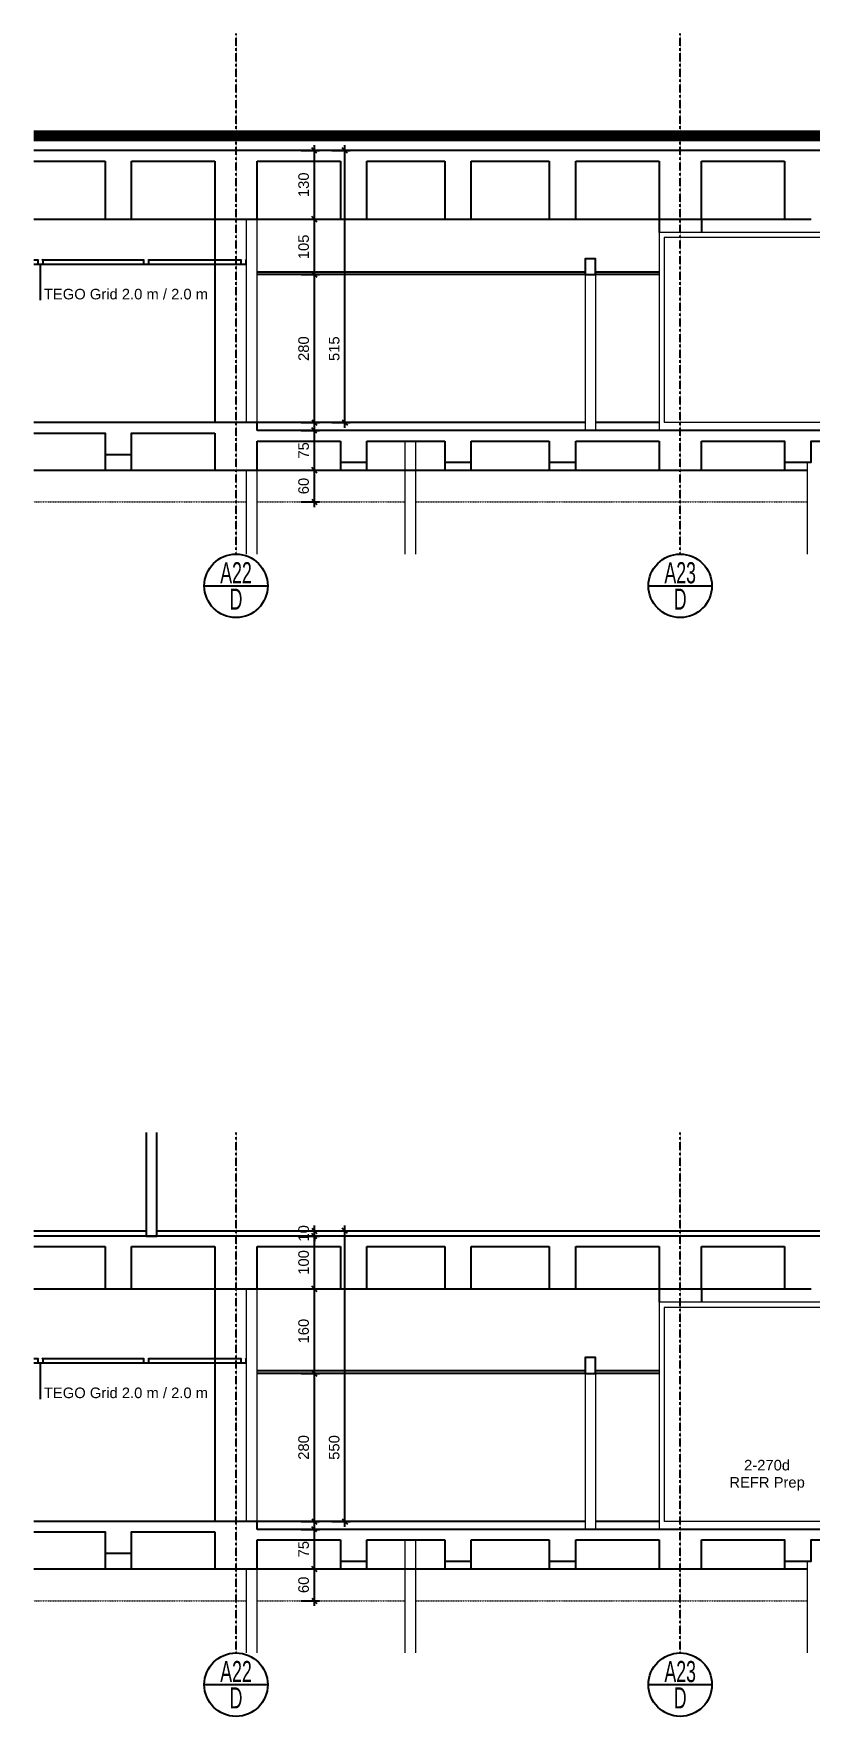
# Model space of a CAD drawing. Header units: centimetres. Extents: x -678439 to 55805, y -426864 to 17948.
# Drawn here: x 52443 to 53910, y 10938 to 14122 of the extents above; entities that cross this region are included whole.
import ezdxf
from ezdxf.enums import TextEntityAlignment as Align

# ---------------------------------------------------------------- set-up
doc = ezdxf.new("R2010")
doc.units = ezdxf.units.CM
doc.header["$LTSCALE"] = 0.01
doc.header["$MEASUREMENT"] = 0
doc.header["$PDMODE"] = 3
for name, pattern in [('$0$CENTER', [50.8, 31.75, -6.35, 6.35, -6.35]), ('HIDDEN', [9.525, 6.35, -3.175]), ('HIDDEN2', [0.1875, 0.125, -0.0625]), ('K5LT_AXLED', [19.5, 15, -1.5, 1.5, -1.5])]:
    doc.linetypes.add(name, pattern=pattern)
doc.layers.get('0').update_dxf_attribs({"lineweight": 0})
doc.layers.get('DefPoints').update_dxf_attribs({"color": 200})
for name, color, linetype in [('$0$V-0_Axis', 8, '$0$CENTER'), ('AR-02', 152, 'Continuous'), ('AR-Water Isolation', 1, 'HIDDEN2'), ('METAL', 122, 'Continuous'), ('TASYUNU', 30, 'Continuous'), ('V-0_Dimension', 1, 'Continuous'), ('V-0_Elevation_015', 103, 'Continuous'), ('V-0_Text_Axis_10', 132, 'Continuous'), ('V-0_Text_Tr', 7, 'Continuous'), ('V-2_Column', 160, 'Continuous'), ('V-2_Wall', 4, 'Continuous'), ('V_DUVAR', 3, 'Continuous')]:
    doc.layers.add(name, color=color, linetype=linetype)
for name, color, linetype, lineweight in [('AG-Insulation_Heat_Rockwool', 95, 'BATTING', 13), ('AG-Wall-Cold Room Panel', 1, 'Continuous', 18), ('AI-040 @ 250', 2, 'Continuous', 20), ('AI-115', 4, 'Continuous', 20), ('AR-HIDDEN', 9, 'HIDDEN', 18), ('kaplama', 30, 'Continuous', 40)]:
    doc.layers.add(name, color=color, linetype=linetype, lineweight=lineweight)
doc.styles.add('Arial', font='arial.ttf')
doc.styles.add('VIVA_100', font='arial.ttf', dxfattribs={"height": 20})
doc.styles.add('VIVA_200', font='arial.ttf', dxfattribs={"height": 50})
doc.linetypes.add('BATTING', pattern='A,0.0001,-0.1,[134,ltypeshp.shx,S=0.1,R=0,X=-0.1,Y=0],-0.2,[134,ltypeshp.shx,S=0.1,R=180,X=0.1,Y=0],-0.1', length=0.4001)
doc.dimstyles.new('VIVA_100', dxfattribs={"dimscale": 10, "dimtxt": 25, "dimasz": 1, "dimexe": 1, "dimexo": 1, "dimgap": 1, "dimtad": 1, "dimdec": 0, "dimzin": 3, "dimdsep": 46, "dimtxsty": 'VIVA_100', "dimblk": 'OBLIQUE', "dimcen": 0, "dimdle": 1, "dimclrd": 256, "dimclre": 256, "dimclrt": 256, "dimadec": 1, "dimazin": 0, "dimtfac": 0.75, "dimtdec": 0, "dimtix": 1, "dimtmove": 2, "dimatfit": 2, "dimldrblk": 'DOT', "dimfxlon": 1, "dimfrac": 1, "dimtolj": 1, "dimtzin": 0, "dimlwd": -1, "dimlwe": -1, "dimarcsym": 0})

# ---------------------------------------------------------------- blocks, each defined once
blk = doc.blocks.new('V_AKS ETIKET')
at = {"layer": 'V-0_Text_Axis_10', "ltscale": 50}
blk.add_line((-60, 60), (60, 60), dxfattribs=at)
blk.add_circle((0, 60), 60, dxfattribs=at)
at = {"layer": 'V-0_Text_Axis_10', "style": 'VIVA_200', "width": 0.6}
for tag, p in [('AKS', (0, 52.8)), ('BLOK', (0, 2.9))]:
    blk.add_attdef(tag, text='', height=40, dxfattribs=at).set_placement(p, align=Align.BOTTOM_CENTER)
blk = doc.blocks.new('_OBLIQUE')
at = {"color": 0, "linetype": 'ByBlock'}
blk.add_line((-0.5, -0.5), (0.5, 0.5), dxfattribs=at)
blk = doc.blocks.new('*D82')
at = {"layer": 'DefPoints', "color": 0, "transparency": 16777216}
for p in [(52865.4, 11216.6), (52973.5, 11216.6), (52865.4, 11156.6)]:
    blk.add_point(p, dxfattribs=at)
at = {"layer": 'V-0_Dimension', "transparency": 16777216}
for p, q in [((52948.5, 11216.6), (52983.5, 11216.6)), ((52973.5, 11146.6), (52973.5, 11226.6)), ((52948.5, 11156.6), (52983.5, 11156.6))]:
    blk.add_line(p, q, dxfattribs=at)
at = {"layer": 'V-0_Dimension', "transparency": 16777216, "xscale": 10, "yscale": 10, "zscale": 10}
for p, rotation in [((52973.5, 11216.6), 90), ((52973.5, 11156.6), 270)]:
    blk.add_blockref('_OBLIQUE', p, dxfattribs=dict(at, rotation=rotation))
at = {"layer": 'V-0_Dimension', "transparency": 16777216, "insert": (52953.3, 11186.6), "char_height": 20, "attachment_point": 5, "rotation": 90, "style": 'VIVA_100'}
blk.add_mtext('\\A1;60 ', dxfattribs=at)
blk = doc.blocks.new('_DOT')
blk.add_line((-0.5, 0), (-1, 0))
at = {"const_width": 0.5}
blk.add_lwpolyline([(-0.25, 0, 1), (0.25, 0, 1)], format="xyb", close=True, dxfattribs=at)
blk = doc.blocks.new('*D83')
at = {"layer": 'DefPoints', "color": 0, "transparency": 16777216}
for p in [(52865.4, 11291.6), (52973.5, 11291.6), (52865.4, 11216.6)]:
    blk.add_point(p, dxfattribs=at)
at = {"layer": 'V-0_Dimension', "transparency": 16777216}
for p, q in [((52948.5, 11291.6), (52983.5, 11291.6)), ((52973.5, 11206.6), (52973.5, 11301.6)), ((52948.5, 11216.6), (52983.5, 11216.6))]:
    blk.add_line(p, q, dxfattribs=at)
at = {"layer": 'V-0_Dimension', "transparency": 16777216, "xscale": 10, "yscale": 10, "zscale": 10}
for p, rotation in [((52973.5, 11291.6), 90), ((52973.5, 11216.6), 270)]:
    blk.add_blockref('_OBLIQUE', p, dxfattribs=dict(at, rotation=rotation))
at = {"layer": 'V-0_Dimension', "transparency": 16777216, "insert": (52953.3, 11254.1), "char_height": 20, "attachment_point": 5, "rotation": 90, "style": 'VIVA_100'}
blk.add_mtext('\\A1;75 ', dxfattribs=at)
blk = doc.blocks.new('*D84')
at = {"layer": 'DefPoints', "color": 0, "transparency": 16777216}
for p in [(52865.4, 11746.6), (52973.5, 11746.6), (52865.4, 11586.6)]:
    blk.add_point(p, dxfattribs=at)
at = {"layer": 'V-0_Dimension', "transparency": 16777216}
for p, q in [((52973.5, 11576.6), (52973.5, 11756.6)), ((52948.5, 11746.6), (52983.5, 11746.6)), ((52948.5, 11586.6), (52983.5, 11586.6))]:
    blk.add_line(p, q, dxfattribs=at)
at = {"layer": 'V-0_Dimension', "transparency": 16777216, "xscale": 10, "yscale": 10, "zscale": 10}
for p, rotation in [((52973.5, 11746.6), 90), ((52973.5, 11586.6), 270)]:
    blk.add_blockref('_OBLIQUE', p, dxfattribs=dict(at, rotation=rotation))
at = {"layer": 'V-0_Dimension', "transparency": 16777216, "insert": (52953.3, 11666.6), "char_height": 20, "attachment_point": 5, "rotation": 90, "style": 'VIVA_100'}
blk.add_mtext('\\A1;160 ', dxfattribs=at)
blk = doc.blocks.new('*D85')
at = {"layer": 'DefPoints', "color": 0, "transparency": 16777216}
for p in [(52825.4, 11846.6), (52973.5, 11846.6), (52865.4, 11746.6)]:
    blk.add_point(p, dxfattribs=at)
at = {"layer": 'V-0_Dimension', "transparency": 16777216}
for p, q in [((52948.5, 11846.6), (52983.5, 11846.6)), ((52973.5, 11736.6), (52973.5, 11856.6)), ((52948.5, 11746.6), (52983.5, 11746.6))]:
    blk.add_line(p, q, dxfattribs=at)
at = {"layer": 'V-0_Dimension', "transparency": 16777216, "xscale": 10, "yscale": 10, "zscale": 10}
for p, rotation in [((52973.5, 11846.6), 90), ((52973.5, 11746.6), 270)]:
    blk.add_blockref('_OBLIQUE', p, dxfattribs=dict(at, rotation=rotation))
at = {"layer": 'V-0_Dimension', "transparency": 16777216, "insert": (52953.3, 11796.6), "char_height": 20, "attachment_point": 5, "rotation": 90, "style": 'VIVA_100'}
blk.add_mtext('\\A1;100 ', dxfattribs=at)
blk = doc.blocks.new('*D86')
at = {"layer": 'DefPoints', "color": 0, "transparency": 16777216}
for p in [(52825.4, 11856.6), (52825.4, 11846.6), (52973.5, 11856.6)]:
    blk.add_point(p, dxfattribs=at)
at = {"layer": 'V-0_Dimension', "transparency": 16777216}
for p, q in [((52948.5, 11856.6), (52983.5, 11856.6)), ((52948.5, 11846.6), (52983.5, 11846.6)), ((52973.5, 11856.6), (52973.5, 11866.6)), ((52973.5, 11846.6), (52973.5, 11856.6)), ((52973.5, 11846.6), (52973.5, 11836.6))]:
    blk.add_line(p, q, dxfattribs=at)
at = {"layer": 'V-0_Dimension', "transparency": 16777216, "xscale": 10, "yscale": 10, "zscale": 10}
for p, rotation in [((52973.5, 11856.6), 270), ((52973.5, 11846.6), 90)]:
    blk.add_blockref('_OBLIQUE', p, dxfattribs=dict(at, rotation=rotation))
at = {"layer": 'V-0_Dimension', "transparency": 16777216, "insert": (52953.3, 11851.6), "char_height": 20, "attachment_point": 5, "rotation": 90, "style": 'VIVA_100'}
blk.add_mtext('\\A1;10 ', dxfattribs=at)
blk = doc.blocks.new('*D80')
at = {"layer": 'DefPoints', "color": 0, "transparency": 16777216}
for p in [(52865.4, 11586.6), (52973.5, 11586.6), (52865.4, 11306.6)]:
    blk.add_point(p, dxfattribs=at)
at = {"layer": 'V-0_Dimension', "transparency": 16777216}
for p, q in [((52973.5, 11296.6), (52973.5, 11596.6)), ((52948.5, 11586.6), (52983.5, 11586.6)), ((52948.5, 11306.6), (52983.5, 11306.6))]:
    blk.add_line(p, q, dxfattribs=at)
at = {"layer": 'V-0_Dimension', "transparency": 16777216, "xscale": 10, "yscale": 10, "zscale": 10}
for p, rotation in [((52973.5, 11586.6), 90), ((52973.5, 11306.6), 270)]:
    blk.add_blockref('_OBLIQUE', p, dxfattribs=dict(at, rotation=rotation))
at = {"layer": 'V-0_Dimension', "transparency": 16777216, "insert": (52953.3, 11446.6), "char_height": 20, "attachment_point": 5, "rotation": 90, "style": 'VIVA_100'}
blk.add_mtext('\\A1;280 ', dxfattribs=at)
blk = doc.blocks.new('*D81')
at = {"layer": 'DefPoints', "color": 0, "transparency": 16777216}
for p in [(52825.4, 11856.6), (53031.3, 11856.6), (52865.4, 11306.6)]:
    blk.add_point(p, dxfattribs=at)
at = {"layer": 'V-0_Dimension', "transparency": 16777216}
for p, q in [((53006.3, 11856.6), (53041.3, 11856.6)), ((53031.3, 11296.6), (53031.3, 11866.6)), ((53006.3, 11306.6), (53041.3, 11306.6))]:
    blk.add_line(p, q, dxfattribs=at)
at = {"layer": 'V-0_Dimension', "transparency": 16777216, "xscale": 10, "yscale": 10, "zscale": 10}
for p, rotation in [((53031.3, 11856.6), 90), ((53031.3, 11306.6), 270)]:
    blk.add_blockref('_OBLIQUE', p, dxfattribs=dict(at, rotation=rotation))
at = {"layer": 'V-0_Dimension', "transparency": 16777216, "insert": (53011.1, 11446.5), "char_height": 20, "attachment_point": 5, "rotation": 90, "style": 'VIVA_100'}
blk.add_mtext('\\A1;550 ', dxfattribs=at)
blk = doc.blocks.new('*U93')
at = {"style": 'Arial'}
for tag, p in [('NO', (1.68, 0.8)), ('MAHAL', (1.68, -1.8)), ('ALAN', (1.68, -4.4))]:
    blk.add_attdef(tag, text='', height=1.6, dxfattribs=at).set_placement(p, align=Align.MIDDLE_CENTER)
blk = doc.blocks.new('*D331')
at = {"layer": 'DefPoints', "color": 0, "transparency": 16777216}
for p in [(52865.4, 13295.6), (52973.5, 13295.6), (52865.4, 13235.6)]:
    blk.add_point(p, dxfattribs=at)
at = {"layer": 'V-0_Dimension', "transparency": 16777216}
for p, q in [((52948.5, 13295.6), (52983.5, 13295.6)), ((52973.5, 13225.6), (52973.5, 13305.6)), ((52948.5, 13235.6), (52983.5, 13235.6))]:
    blk.add_line(p, q, dxfattribs=at)
at = {"layer": 'V-0_Dimension', "transparency": 16777216, "xscale": 10, "yscale": 10, "zscale": 10}
for p, rotation in [((52973.5, 13295.6), 90), ((52973.5, 13235.6), 270)]:
    blk.add_blockref('_OBLIQUE', p, dxfattribs=dict(at, rotation=rotation))
at = {"layer": 'V-0_Dimension', "transparency": 16777216, "insert": (52953.3, 13265.6), "char_height": 20, "attachment_point": 5, "rotation": 90, "style": 'VIVA_100'}
blk.add_mtext('\\A1;60 ', dxfattribs=at)
blk = doc.blocks.new('*D332')
at = {"layer": 'DefPoints', "color": 0, "transparency": 16777216}
for p in [(52865.4, 13370.6), (52973.5, 13370.6), (52865.4, 13295.6)]:
    blk.add_point(p, dxfattribs=at)
at = {"layer": 'V-0_Dimension', "transparency": 16777216}
for p, q in [((52973.5, 13285.6), (52973.5, 13380.6)), ((52948.5, 13370.6), (52983.5, 13370.6)), ((52948.5, 13295.6), (52983.5, 13295.6))]:
    blk.add_line(p, q, dxfattribs=at)
at = {"layer": 'V-0_Dimension', "transparency": 16777216, "xscale": 10, "yscale": 10, "zscale": 10}
for p, rotation in [((52973.5, 13370.6), 90), ((52973.5, 13295.6), 270)]:
    blk.add_blockref('_OBLIQUE', p, dxfattribs=dict(at, rotation=rotation))
at = {"layer": 'V-0_Dimension', "transparency": 16777216, "insert": (52953.3, 13333.1), "char_height": 20, "attachment_point": 5, "rotation": 90, "style": 'VIVA_100'}
blk.add_mtext('\\A1;75 ', dxfattribs=at)
blk = doc.blocks.new('*D333')
at = {"layer": 'DefPoints', "color": 0, "transparency": 16777216}
for p in [(52865.4, 13770.6), (52973.5, 13770.6), (52865.4, 13665.6)]:
    blk.add_point(p, dxfattribs=at)
at = {"layer": 'V-0_Dimension', "transparency": 16777216}
for p, q in [((52948.5, 13770.6), (52983.5, 13770.6)), ((52973.5, 13655.6), (52973.5, 13780.6)), ((52948.5, 13665.6), (52983.5, 13665.6))]:
    blk.add_line(p, q, dxfattribs=at)
at = {"layer": 'V-0_Dimension', "transparency": 16777216, "xscale": 10, "yscale": 10, "zscale": 10}
for p, rotation in [((52973.5, 13770.6), 90), ((52973.5, 13665.6), 270)]:
    blk.add_blockref('_OBLIQUE', p, dxfattribs=dict(at, rotation=rotation))
at = {"layer": 'V-0_Dimension', "transparency": 16777216, "insert": (52953.3, 13718.1), "char_height": 20, "attachment_point": 5, "rotation": 90, "style": 'VIVA_100'}
blk.add_mtext('\\A1;105 ', dxfattribs=at)
blk = doc.blocks.new('*D334')
at = {"layer": 'DefPoints', "color": 0, "transparency": 16777216}
for p in [(52825.4, 13900.6), (52973.5, 13900.6), (52865.4, 13770.6)]:
    blk.add_point(p, dxfattribs=at)
at = {"layer": 'V-0_Dimension', "transparency": 16777216}
for p, q in [((52948.5, 13900.6), (52983.5, 13900.6)), ((52973.5, 13760.6), (52973.5, 13910.6)), ((52948.5, 13770.6), (52983.5, 13770.6))]:
    blk.add_line(p, q, dxfattribs=at)
at = {"layer": 'V-0_Dimension', "transparency": 16777216, "xscale": 10, "yscale": 10, "zscale": 10}
for p, rotation in [((52973.5, 13900.6), 90), ((52973.5, 13770.6), 270)]:
    blk.add_blockref('_OBLIQUE', p, dxfattribs=dict(at, rotation=rotation))
at = {"layer": 'V-0_Dimension', "transparency": 16777216, "insert": (52953.3, 13835.6), "char_height": 20, "attachment_point": 5, "rotation": 90, "style": 'VIVA_100'}
blk.add_mtext('\\A1;130 ', dxfattribs=at)
blk = doc.blocks.new('*D328')
at = {"layer": 'DefPoints', "color": 0, "transparency": 16777216}
for p in [(52865.4, 13665.6), (52973.5, 13665.6), (52865.4, 13385.6)]:
    blk.add_point(p, dxfattribs=at)
at = {"layer": 'V-0_Dimension', "transparency": 16777216}
for p, q in [((52948.5, 13665.6), (52983.5, 13665.6)), ((52973.5, 13375.6), (52973.5, 13675.6)), ((52948.5, 13385.6), (52983.5, 13385.6))]:
    blk.add_line(p, q, dxfattribs=at)
at = {"layer": 'V-0_Dimension', "transparency": 16777216, "xscale": 10, "yscale": 10, "zscale": 10}
for p, rotation in [((52973.5, 13665.6), 90), ((52973.5, 13385.6), 270)]:
    blk.add_blockref('_OBLIQUE', p, dxfattribs=dict(at, rotation=rotation))
at = {"layer": 'V-0_Dimension', "transparency": 16777216, "insert": (52953.3, 13525.6), "char_height": 20, "attachment_point": 5, "rotation": 90, "style": 'VIVA_100'}
blk.add_mtext('\\A1;280 ', dxfattribs=at)
blk = doc.blocks.new('*D335')
at = {"layer": 'DefPoints', "color": 0, "transparency": 16777216}
for p in [(52825.4, 13900.6), (53031.3, 13900.6), (52865.4, 13385.6)]:
    blk.add_point(p, dxfattribs=at)
at = {"layer": 'V-0_Dimension', "transparency": 16777216}
for p, q in [((53006.3, 13900.6), (53041.3, 13900.6)), ((53031.3, 13375.6), (53031.3, 13910.6)), ((53006.3, 13385.6), (53041.3, 13385.6))]:
    blk.add_line(p, q, dxfattribs=at)
at = {"layer": 'V-0_Dimension', "transparency": 16777216, "xscale": 10, "yscale": 10, "zscale": 10}
for p, rotation in [((53031.3, 13900.6), 90), ((53031.3, 13385.6), 270)]:
    blk.add_blockref('_OBLIQUE', p, dxfattribs=dict(at, rotation=rotation))
at = {"layer": 'V-0_Dimension', "transparency": 16777216, "insert": (53011.1, 13525.5), "char_height": 20, "attachment_point": 5, "rotation": 90, "style": 'VIVA_100'}
blk.add_mtext('\\A1;515 ', dxfattribs=at)

msp = doc.modelspace()

# ---------------------------------------------------------------- linework, layer by layer
at = {"layer": '$0$V-0_Axis'}
for p, q in [((52825.4, 13136.8), (52825.4, 14121.6)), ((53665.4, 13136.8), (53665.4, 14121.6)), ((52825.4, 11057.8), (52825.4, 12042.6)), ((53665.4, 11057.8), (53665.4, 12042.6))]:
    msp.add_line(p, q, dxfattribs=at)
at = {"layer": 'AG-Insulation_Heat_Rockwool', "ltscale": 0.6}
for points in [[(52442.9, 13928.1), (55365.4, 13928.1)], [(52442.9, 13923.1), (55362.9, 13923.1)]]:
    msp.add_lwpolyline(points, dxfattribs=at)
at = {"layer": 'AG-Wall-Cold Room Panel', "ltscale": 1000}
for p, q in [((53625.4, 13745.6), (53625.4, 13370.6)), ((55167.4, 13745.6), (53625.4, 13745.6)), ((53635.4, 13735.6), (53635.4, 13385.6)), ((54455.4, 13735.6), (53635.4, 13735.6)), ((54455.4, 13385.6), (53635.4, 13385.6)), ((53625.4, 11721.6), (53625.4, 11291.6)), ((54815.4, 11721.6), (53625.4, 11721.6)), ((53635.4, 11711.6), (53635.4, 11306.6)), ((53985.4, 11711.6), (53635.4, 11711.6)), ((53985.4, 11306.6), (53635.4, 11306.6))]:
    msp.add_line(p, q, dxfattribs=at)
at = {"layer": 'AI-115', "ltscale": 0.3}
for p, q in [((52845.4, 13385.6), (52845.4, 13770.6)), ((52865.4, 13385.6), (52865.4, 13770.6)), ((53485.4, 13665.6), (53485.4, 13370.6)), ((53505.4, 13665.6), (53505.4, 13370.6)), ((53145.4, 13136.8), (53145.4, 13350.6)), ((53165.4, 13136.8), (53165.4, 13350.6)), ((53906.4, 13136.8), (53906.4, 13310.6)), ((52845.4, 13136.8), (52845.4, 13295.6)), ((52865.4, 13136.8), (52865.4, 13295.6)), ((52845.4, 11306.6), (52845.4, 11746.6)), ((52865.4, 11306.6), (52865.4, 11746.6)), ((53485.4, 11586.6), (53485.4, 11291.6)), ((53505.4, 11586.6), (53505.4, 11291.6)), ((53145.4, 11057.8), (53145.4, 11271.6)), ((53165.4, 11057.8), (53165.4, 11271.6)), ((52845.4, 11057.8), (52845.4, 11216.6)), ((52865.4, 11057.8), (52865.4, 11216.6)), ((53906.4, 11057.8), (53906.4, 11231.6))]:
    msp.add_line(p, q, dxfattribs=at)
at = {"layer": 'AR-02'}
for p, q in [((52442.9, 13693.6), (52450.4, 13693.6)), ((52460.4, 13693.6), (52650.4, 13693.6)), ((52660.4, 13693.6), (52834.4, 13693.6)), ((52442.9, 13685.6), (52450.4, 13685.6)), ((52460.4, 13685.6), (52650.4, 13685.6)), ((52660.4, 13685.6), (52834.4, 13685.6)), ((52442.9, 11614.6), (52450.4, 11614.6)), ((52442.9, 11606.6), (52450.4, 11606.6)), ((52460.4, 11614.6), (52650.4, 11614.6)), ((52460.4, 11606.6), (52650.4, 11606.6)), ((52660.4, 11614.6), (52834.4, 11614.6)), ((52660.4, 11606.6), (52834.4, 11606.6))]:
    msp.add_line(p, q, dxfattribs=at)
at = {"layer": 'AR-HIDDEN', "color": 1, "linetype": 'K5LT_AXLED', "transparency": 33554687}
for points in [[(52442.9, 13685.6), (52845.4, 13685.6)], [(52442.9, 13235.6), (52845.4, 13235.6)], [(52865.4, 13235.6), (53145.4, 13235.6)], [(53165.4, 13235.6), (53906.4, 13235.6)], [(52442.9, 11606.6), (52845.4, 11606.6)], [(52442.9, 11156.6), (52845.4, 11156.6)], [(52865.4, 11156.6), (53145.4, 11156.6)], [(53165.4, 11156.6), (53906.4, 11156.6)]]:
    msp.add_lwpolyline(points, dxfattribs=at)
at = {"layer": 'AR-Water Isolation', "ltscale": 4, "const_width": 0.3}
msp.add_lwpolyline([(52442.9, 13920.8), (55360.3, 13920.8), (55365.2, 13925.7), (55365.2, 14035.8)], dxfattribs=at)
at = {"layer": 'AR-Water Isolation', "linetype": 'Continuous', "ltscale": 2.5}
msp.add_lwpolyline([(52442.9, 13920.9), (55360.3, 13920.9), (55365.1, 13925.7), (55365.1, 14035.9)], dxfattribs=at)
at = {"layer": 'kaplama', "ltscale": 200, "transparency": 33554687}
for points in [[(52442.9, 13935.6), (55363.1, 13935.6)], [(52442.9, 13930.6), (55365.4, 13930.6)], [(52442.9, 13925.6), (55365.4, 13925.6)], [(52442.9, 13920.6), (55365.4, 13920.6)]]:
    msp.add_lwpolyline(points, dxfattribs=at)
at = {"layer": 'METAL'}
for points in [[(52452.4, 13692.6), (52450.4, 13693.6), (52450.4, 13685.6), (52460.4, 13685.6), (52460.4, 13693.6), (52458.4, 13692.6)], [(52652.4, 13692.6), (52650.4, 13693.6), (52650.4, 13685.6), (52660.4, 13685.6), (52660.4, 13693.6), (52658.4, 13692.6)], [(52836.4, 13692.6), (52834.4, 13693.6), (52834.4, 13685.6), (52844.4, 13685.6), (52844.4, 13693.6), (52842.4, 13692.6)], [(52452.4, 11613.6), (52450.4, 11614.6), (52450.4, 11606.6), (52460.4, 11606.6), (52460.4, 11614.6), (52458.4, 11613.6)], [(52652.4, 11613.6), (52650.4, 11614.6), (52650.4, 11606.6), (52660.4, 11606.6), (52660.4, 11614.6), (52658.4, 11613.6)], [(52836.4, 11613.6), (52834.4, 11614.6), (52834.4, 11606.6), (52844.4, 11606.6), (52844.4, 11614.6), (52842.4, 11613.6)]]:
    msp.add_lwpolyline(points, dxfattribs=at)
at = {"layer": 'TASYUNU'}
for p, q in [((53485.4, 13670.6), (52865.4, 13670.6)), ((53485.4, 13665.6), (52865.4, 13665.6)), ((53625.4, 13670.6), (53505.4, 13670.6)), ((53625.4, 13665.6), (53505.4, 13665.6)), ((53485.4, 13385.6), (52865.4, 13385.6)), ((53625.4, 13385.6), (53505.4, 13385.6)), ((53485.4, 11591.6), (52865.4, 11591.6)), ((53625.4, 11591.6), (53505.4, 11591.6)), ((53485.4, 11586.6), (52865.4, 11586.6)), ((53625.4, 11586.6), (53505.4, 11586.6)), ((53485.4, 11306.6), (52865.4, 11306.6)), ((53625.4, 11306.6), (53505.4, 11306.6))]:
    msp.add_line(p, q, dxfattribs=at)
for points in [[(52442.9, 11856.6), (52655.4, 11856.6)], [(52675.4, 11856.6), (54525.4, 11856.6)]]:
    msp.add_lwpolyline(points, dxfattribs=at)
at = {"layer": 'V-0_Elevation_015', "ltscale": 0.3}
for p, q in [((52442.9, 13770.6), (52577.9, 13770.6)), ((52627.9, 13770.6), (52785.4, 13770.6)), ((52785.4, 13770.6), (52785.4, 13385.6)), ((52865.4, 13770.6), (53022.9, 13770.6)), ((53072.9, 13770.6), (53220.4, 13770.6)), ((53270.4, 13770.6), (53417.9, 13770.6)), ((53467.9, 13770.6), (53625.4, 13770.6)), ((53625.4, 13770.6), (53625.4, 13745.6)), ((53705.4, 13770.6), (53705.4, 13745.6)), ((53705.4, 13770.6), (53862.9, 13770.6)), ((52442.9, 13295.6), (52785.4, 13295.6)), ((52865.4, 13295.6), (53625.4, 13295.6)), ((53705.4, 13295.6), (53906.4, 13295.6)), ((52442.9, 11746.6), (52577.9, 11746.6)), ((52627.9, 11746.6), (52785.4, 11746.6)), ((52785.4, 11746.6), (52785.4, 11306.6)), ((52865.4, 11746.6), (53022.9, 11746.6)), ((53072.9, 11746.6), (53220.4, 11746.6)), ((53270.4, 11746.6), (53417.9, 11746.6)), ((53467.9, 11746.6), (53625.4, 11746.6)), ((53625.4, 11746.6), (53625.4, 11721.6)), ((53705.4, 11746.6), (53705.4, 11721.6)), ((53705.4, 11746.6), (53862.9, 11746.6)), ((52442.9, 11216.6), (52785.4, 11216.6)), ((52865.4, 11216.6), (53625.4, 11216.6)), ((53705.4, 11216.6), (53906.4, 11216.6))]:
    msp.add_line(p, q, dxfattribs=at)
for points in [[(52577.9, 13325.6), (52577.9, 13295.6), (52627.9, 13295.6), (52627.9, 13325.6)], [(53022.9, 13310.6), (53022.9, 13295.6), (53072.9, 13295.6), (53072.9, 13310.6)], [(53220.4, 13310.6), (53220.4, 13295.6), (53270.4, 13295.6), (53270.4, 13310.6)], [(53417.9, 13310.6), (53417.9, 13295.6), (53467.9, 13295.6), (53467.9, 13310.6)], [(53862.9, 13310.6), (53862.9, 13295.6), (53906.4, 13295.6)], [(52577.9, 11246.6), (52577.9, 11216.6), (52627.9, 11216.6), (52627.9, 11246.6)], [(53022.9, 11231.6), (53022.9, 11216.6), (53072.9, 11216.6), (53072.9, 11231.6)], [(53220.4, 11231.6), (53220.4, 11216.6), (53270.4, 11216.6), (53270.4, 11231.6)], [(53417.9, 11231.6), (53417.9, 11216.6), (53467.9, 11216.6), (53467.9, 11231.6)], [(53862.9, 11231.6), (53862.9, 11216.6), (53906.4, 11216.6)]]:
    msp.add_lwpolyline(points, dxfattribs=at)
at = {"layer": 'V-0_Text_Tr'}
for p, q in [((52455.9, 13617.2), (52455.9, 13685.4)), ((52455.9, 11538.2), (52455.9, 11606.4))]:
    msp.add_line(p, q, dxfattribs=at)
at = {"layer": 'V-2_Column', "ltscale": 200, "transparency": 33554687}
for p, q in [((55385.4, 13900.6), (52442.9, 13900.6)), ((52442.9, 13880.6), (52577.9, 13880.6)), ((52577.9, 13880.6), (52577.9, 13770.6)), ((52627.9, 13770.6), (52627.9, 13880.6)), ((52627.9, 13880.6), (52785.4, 13880.6)), ((52785.4, 13880.6), (52785.4, 13770.6)), ((52865.4, 13770.6), (52865.4, 13880.6)), ((52865.4, 13880.6), (53022.9, 13880.6)), ((53022.9, 13880.6), (53022.9, 13770.6)), ((53072.9, 13770.6), (53072.9, 13880.6)), ((53072.9, 13880.6), (53220.4, 13880.6)), ((53220.4, 13880.6), (53220.4, 13770.6)), ((53270.4, 13770.6), (53270.4, 13880.6)), ((53270.4, 13880.6), (53417.9, 13880.6)), ((53417.9, 13880.6), (53417.9, 13770.6)), ((53467.9, 13770.6), (53467.9, 13880.6)), ((53467.9, 13880.6), (53625.4, 13880.6)), ((53625.4, 13880.6), (53625.4, 13770.6)), ((53705.4, 13770.6), (53705.4, 13880.6)), ((53705.4, 13880.6), (53862.9, 13880.6)), ((53862.9, 13880.6), (53862.9, 13770.6)), ((52577.9, 13770.6), (52627.9, 13770.6)), ((52785.4, 13770.6), (52865.4, 13770.6)), ((53022.9, 13770.6), (53072.9, 13770.6)), ((53220.4, 13770.6), (53270.4, 13770.6)), ((53417.9, 13770.6), (53467.9, 13770.6)), ((53625.4, 13770.6), (53705.4, 13770.6)), ((53862.9, 13770.6), (53912.9, 13770.6)), ((55305.4, 13370.6), (52865.4, 13370.6)), ((52865.4, 13350.6), (53022.9, 13350.6)), ((53022.9, 13350.6), (53022.9, 13310.6)), ((53072.9, 13310.6), (53072.9, 13350.6)), ((53072.9, 13350.6), (53220.4, 13350.6)), ((53220.4, 13350.6), (53220.4, 13310.6)), ((53270.4, 13310.6), (53270.4, 13350.6)), ((53270.4, 13350.6), (53417.9, 13350.6)), ((53417.9, 13350.6), (53417.9, 13310.6)), ((53467.9, 13310.6), (53467.9, 13350.6)), ((53467.9, 13350.6), (53625.4, 13350.6)), ((53022.9, 13310.6), (53072.9, 13310.6)), ((53220.4, 13310.6), (53270.4, 13310.6)), ((53417.9, 13310.6), (53467.9, 13310.6)), ((55305.4, 11846.6), (52442.9, 11846.6)), ((52442.9, 11826.6), (52577.9, 11826.6)), ((52577.9, 11826.6), (52577.9, 11746.6)), ((52627.9, 11746.6), (52627.9, 11826.6)), ((52627.9, 11826.6), (52785.4, 11826.6)), ((52785.4, 11826.6), (52785.4, 11746.6)), ((52865.4, 11746.6), (52865.4, 11826.6)), ((52865.4, 11826.6), (53022.9, 11826.6)), ((53022.9, 11826.6), (53022.9, 11746.6)), ((53072.9, 11746.6), (53072.9, 11826.6)), ((53072.9, 11826.6), (53220.4, 11826.6)), ((53220.4, 11826.6), (53220.4, 11746.6)), ((53270.4, 11746.6), (53270.4, 11826.6)), ((53270.4, 11826.6), (53417.9, 11826.6)), ((53417.9, 11826.6), (53417.9, 11746.6)), ((53467.9, 11746.6), (53467.9, 11826.6)), ((53467.9, 11826.6), (53625.4, 11826.6)), ((53625.4, 11826.6), (53625.4, 11746.6)), ((53705.4, 11746.6), (53705.4, 11826.6)), ((53705.4, 11826.6), (53862.9, 11826.6)), ((53862.9, 11826.6), (53862.9, 11746.6)), ((52577.9, 11746.6), (52627.9, 11746.6)), ((52785.4, 11746.6), (52865.4, 11746.6)), ((53022.9, 11746.6), (53072.9, 11746.6)), ((53220.4, 11746.6), (53270.4, 11746.6)), ((53417.9, 11746.6), (53467.9, 11746.6)), ((53625.4, 11746.6), (53705.4, 11746.6)), ((53862.9, 11746.6), (53912.9, 11746.6)), ((55305.4, 11291.6), (52865.4, 11291.6)), ((52865.4, 11271.6), (53022.9, 11271.6)), ((53022.9, 11271.6), (53022.9, 11231.6)), ((53072.9, 11231.6), (53072.9, 11271.6)), ((53072.9, 11271.6), (53220.4, 11271.6)), ((53220.4, 11271.6), (53220.4, 11231.6)), ((53270.4, 11231.6), (53270.4, 11271.6)), ((53270.4, 11271.6), (53417.9, 11271.6)), ((53417.9, 11271.6), (53417.9, 11231.6)), ((53467.9, 11231.6), (53467.9, 11271.6)), ((53467.9, 11271.6), (53625.4, 11271.6)), ((53022.9, 11231.6), (53072.9, 11231.6)), ((53220.4, 11231.6), (53270.4, 11231.6)), ((53417.9, 11231.6), (53467.9, 11231.6))]:
    msp.add_line(p, q, dxfattribs=at)
for points in [[(53485.4, 13665.6), (53505.4, 13665.6), (53505.4, 13695.6), (53485.4, 13695.6)], [(53485.4, 11586.6), (53505.4, 11586.6), (53505.4, 11616.6), (53485.4, 11616.6)]]:
    msp.add_lwpolyline(points, close=True, dxfattribs=at)
for points in [[(52865.4, 13370.6), (52865.4, 13385.6), (52442.9, 13385.6)], [(52442.9, 13365.6), (52577.9, 13365.6), (52577.9, 13325.6), (52627.9, 13325.6), (52627.9, 13365.6), (52785.4, 13365.6)], [(52785.4, 13365.6), (52785.4, 13295.6), (52865.4, 13295.6), (52865.4, 13350.6)], [(53625.4, 13350.6), (53625.4, 13295.6), (53705.4, 13295.6), (53705.4, 13350.6)], [(53705.4, 13350.6), (53862.9, 13350.6), (53862.9, 13310.6), (53912.9, 13310.6), (53912.9, 13350.6), (54060.4, 13350.6), (54060.4, 13310.6), (54110.4, 13310.6), (54110.4, 13350.6), (54257.9, 13350.6), (54257.9, 13310.6), (54307.9, 13310.6), (54307.9, 13350.6), (54465.4, 13350.6)], [(52865.4, 11291.6), (52865.4, 11306.6), (52442.9, 11306.6)], [(52442.9, 11286.6), (52577.9, 11286.6), (52577.9, 11246.6), (52627.9, 11246.6), (52627.9, 11286.6), (52785.4, 11286.6)], [(52785.4, 11286.6), (52785.4, 11216.6), (52865.4, 11216.6), (52865.4, 11271.6)], [(53625.4, 11271.6), (53625.4, 11216.6), (53705.4, 11216.6), (53705.4, 11271.6)], [(53705.4, 11271.6), (53862.9, 11271.6), (53862.9, 11231.6), (53912.9, 11231.6), (53912.9, 11271.6), (54060.4, 11271.6), (54060.4, 11231.6), (54110.4, 11231.6), (54110.4, 11271.6), (54257.9, 11271.6), (54257.9, 11231.6), (54307.9, 11231.6), (54307.9, 11271.6), (54465.4, 11271.6)]]:
    msp.add_lwpolyline(points, dxfattribs=at)
at = {"layer": 'V-2_Wall'}
msp.add_lwpolyline([(52655.4, 12042.6), (52655.4, 11846.6), (52675.4, 11846.6), (52675.4, 12042.6)], dxfattribs=at)

# ---------------------------------------------------------------- block references
at = {"layer": 'AI-040 @ 250', "color": 2, "linetype": 'Continuous', "lineweight": -2, "transparency": 33554610, "xscale": 12.5, "yscale": 12.5, "zscale": 12.5}
msp.add_blockref('*U93', (53808.7, 11403.1), dxfattribs=at).add_auto_attribs({'MAHAL': 'REFR Prep', 'NO': '2-270d'})
at = {"layer": 'V_DUVAR', "transparency": 33554687}
for p, values in [((52825.4, 13016.8), {'BLOK': 'D', 'AKS': 'A22'}), ((53665.4, 13016.8), {'BLOK': 'D', 'AKS': 'A23'}), ((52825.4, 10937.8), {'BLOK': 'D', 'AKS': 'A22'}), ((53665.4, 10937.8), {'BLOK': 'D', 'AKS': 'A23'})]:
    msp.add_blockref('V_AKS ETIKET', p, dxfattribs=at).add_auto_attribs(values)

# ---------------------------------------------------------------- texts
at = {"layer": 'V-0_Text_Tr', "style": 'VIVA_100'}
for p in [(52462, 13618.8), (52462, 11539.9)]:
    msp.add_text('TEGO Grid 2.0 m / 2.0 m', height=20, dxfattribs=at).set_placement(p)

# ---------------------------------------------------------------- dimensions: what is measured, and where the dimension line sits
at = {"layer": 'V-0_Dimension'}
for base, p1, p2, picture, middle in [((52973.5, 13900.6), (52865.4, 13770.6), (52825.4, 13900.6), '*D334', (52953.3, 13835.6)), ((52973.5, 13770.6), (52865.4, 13665.6), (52865.4, 13770.6), '*D333', (52953.3, 13718.1)), ((52973.5, 13665.6), (52865.4, 13385.6), (52865.4, 13665.6), '*D328', (52953.3, 13525.6)), ((52973.5, 13370.6), (52865.4, 13295.6), (52865.4, 13370.6), '*D332', (52953.3, 13333.1)), ((52973.5, 13295.6), (52865.4, 13235.6), (52865.4, 13295.6), '*D331', (52953.3, 13265.6)), ((52973.5, 11856.6), (52825.4, 11846.6), (52825.4, 11856.6), '*D86', (52953.3, 11851.6)), ((52973.5, 11846.6), (52865.4, 11746.6), (52825.4, 11846.6), '*D85', (52953.3, 11796.6)), ((52973.5, 11746.6), (52865.4, 11586.6), (52865.4, 11746.6), '*D84', (52953.3, 11666.6)), ((52973.5, 11586.6), (52865.4, 11306.6), (52865.4, 11586.6), '*D80', (52953.3, 11446.6)), ((52973.5, 11291.6), (52865.4, 11216.6), (52865.4, 11291.6), '*D83', (52953.3, 11254.1)), ((52973.5, 11216.6), (52865.4, 11156.6), (52865.4, 11216.6), '*D82', (52953.3, 11186.6))]:
    dim = msp.add_linear_dim(base=base, p1=p1, p2=p2, angle=90, dimstyle='VIVA_100', override={"dimpost": ' '}, dxfattribs=at)
    dim.commit()
    dim.dimension.update_dxf_attribs({"geometry": picture, "text_midpoint": middle})
for base, p1, p2, picture, middle in [((53031.3, 13900.6), (52865.4, 13385.6), (52825.4, 13900.6), '*D335', (53011.1, 13525.5)), ((53031.3, 11856.6), (52865.4, 11306.6), (52825.4, 11856.6), '*D81', (53011.1, 11446.5))]:
    dim = msp.add_linear_dim(base=base, p1=p1, p2=p2, angle=90, dimstyle='VIVA_100', override={"dimpost": ' '}, dxfattribs=at)
    dim.commit()
    dim.dimension.update_dxf_attribs({"geometry": picture, "text_midpoint": middle, "dimtype": 160})

doc.saveas('drawing.dxf')
